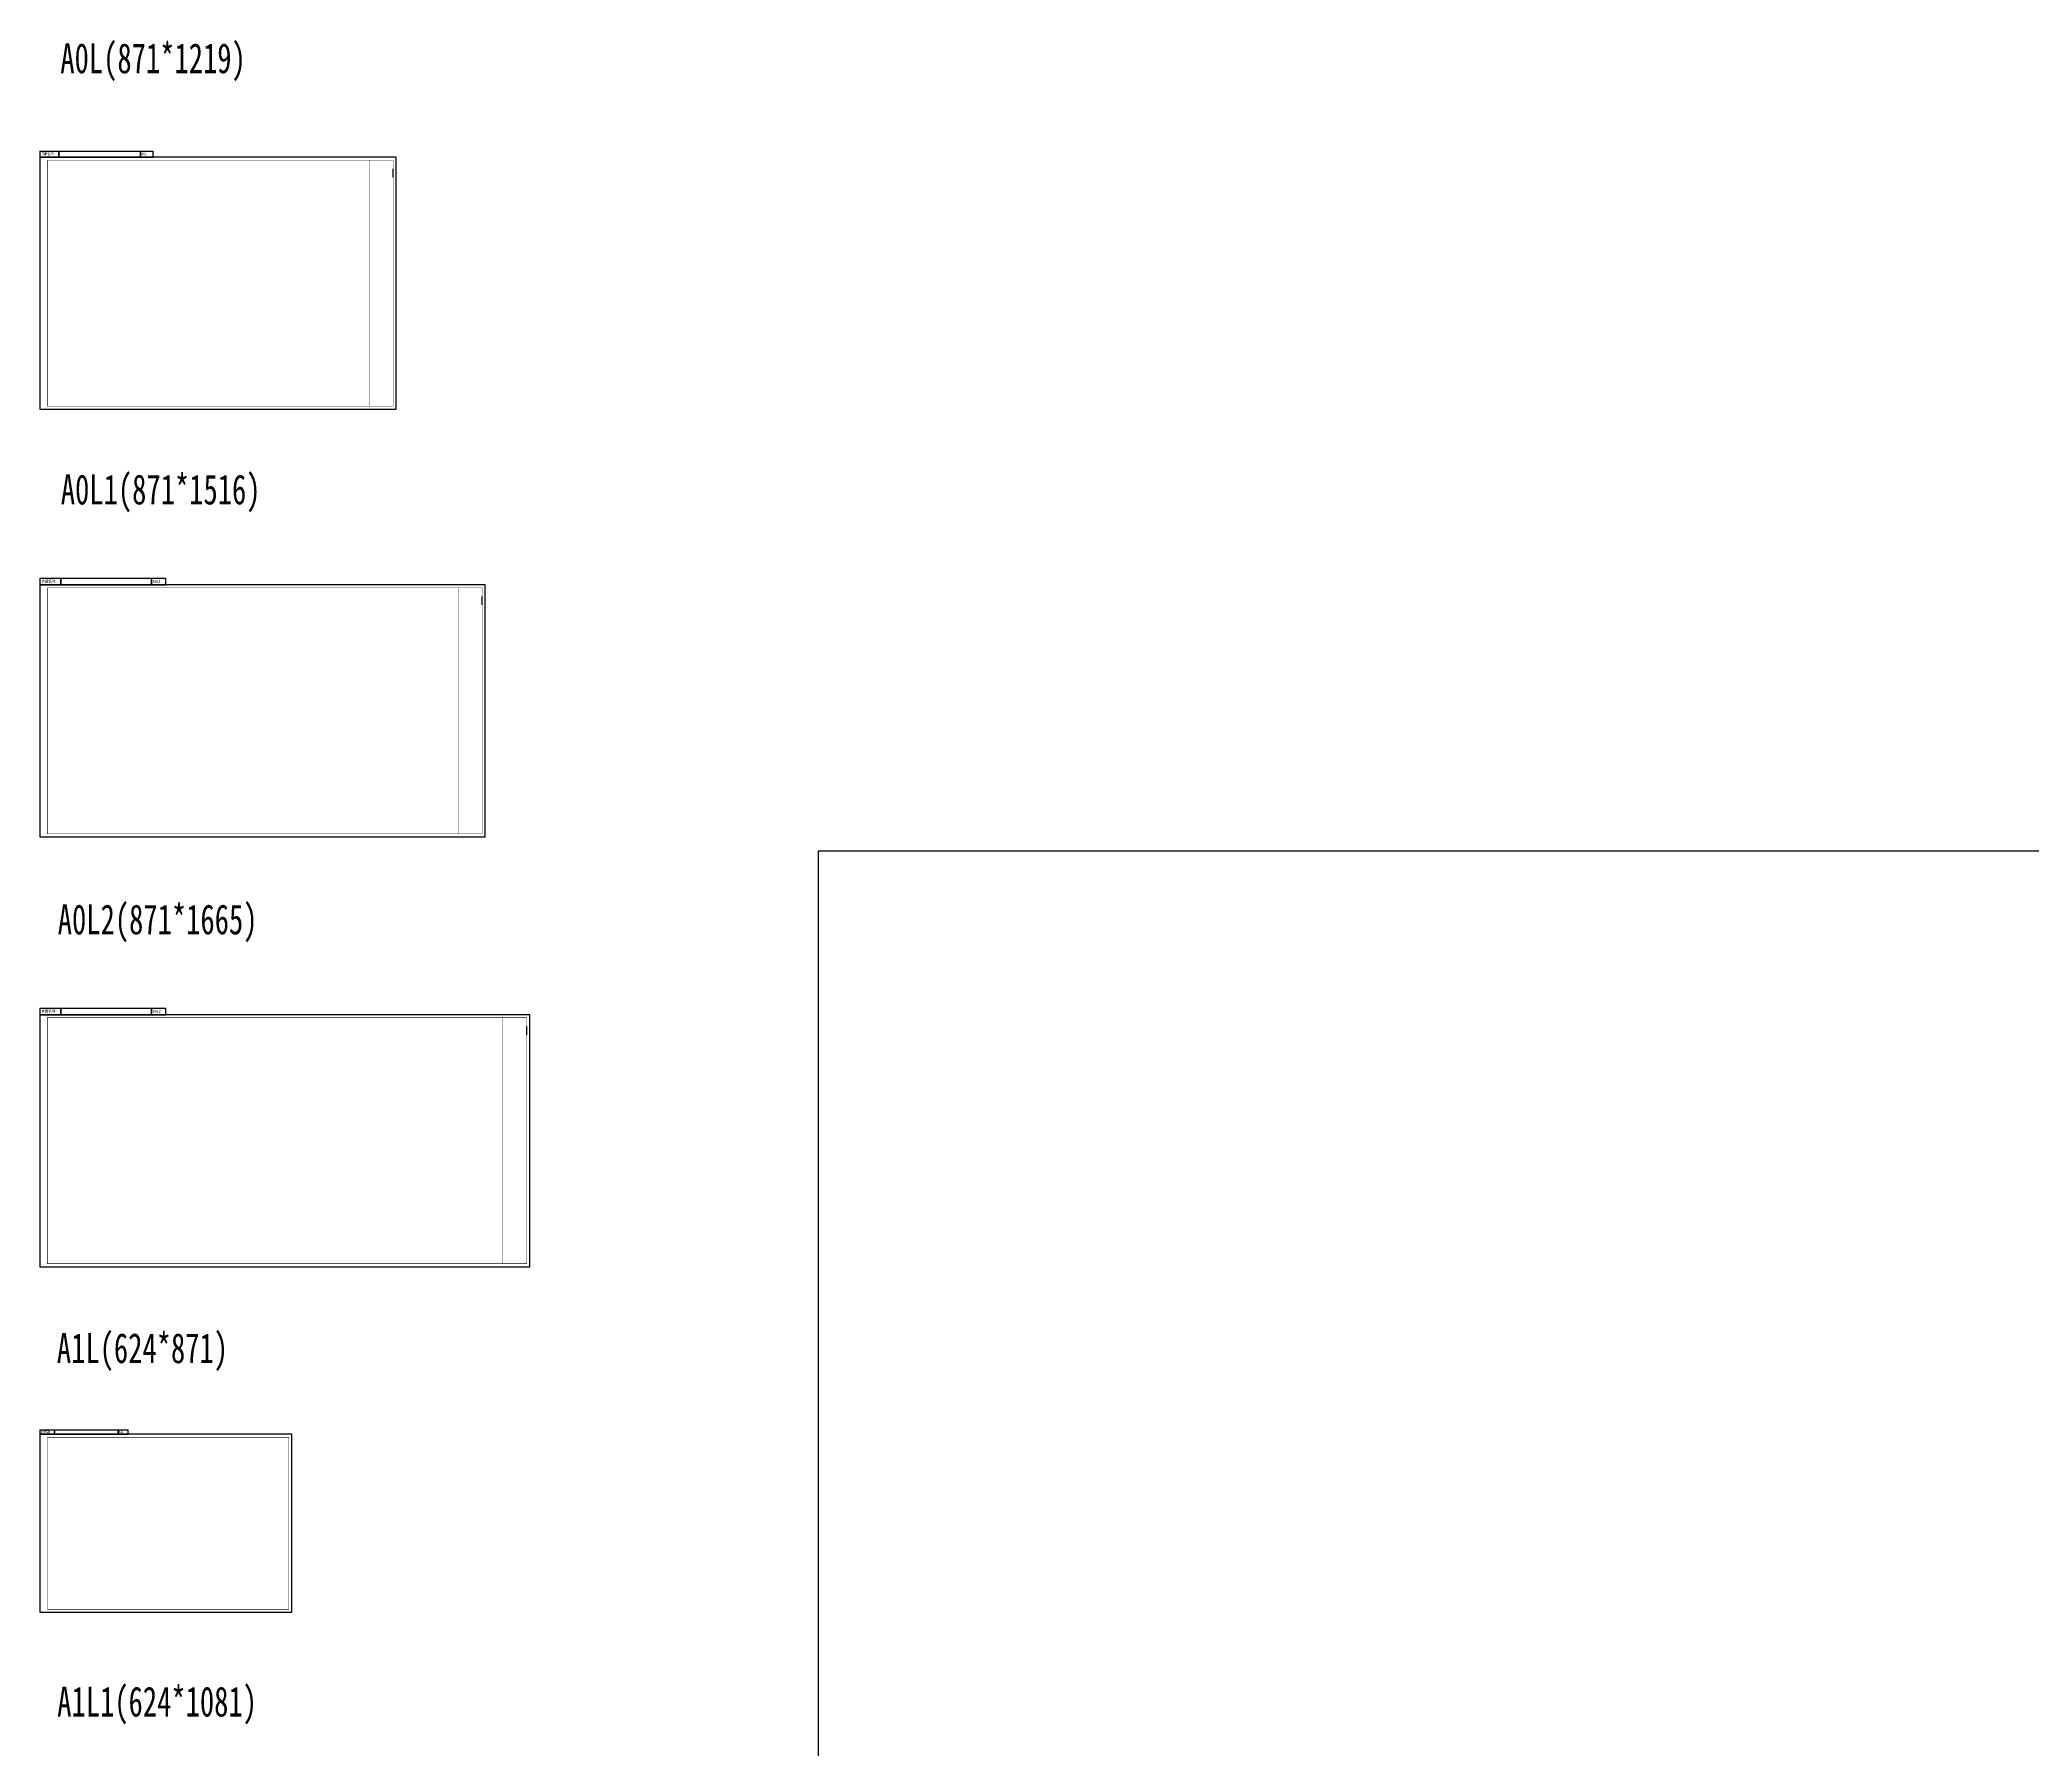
# Model space of a CAD drawing. Header units: millimetres. Extents: x -691095 to 2797013, y -349436 to 2050109.
# Drawn here: x -259790 to 405115, y 1400305 to 1970716 of the extents above; entities that cross this region are included whole.
import ezdxf

# ---------------------------------------------------------------- set-up
doc = ezdxf.new("R2010")
doc.units = ezdxf.units.MM
doc.header["$LTSCALE"] = 1000
doc.layers.add('C-XREF-SLCT', color=7, linetype='Continuous', plot=False)
doc.layers.add('FS5E533M_A09-停车位模块A$0$内框', color=8, linetype='Continuous', plot=False)
doc.styles.add('Acs', font='Stfangso_1.ttf', dxfattribs={"width": 0.7})
doc.styles.add('FS5E533M_A09-停车位模块A$0$TH-STYLE1', font='', dxfattribs={"width": 0.7})
doc.styles.add('FS5E533M_A09-停车位模块A$0$黑体', font='simhei.ttf')
doc.styles.get('FS5E533M_A09-停车位模块A$0$TH-STYLE1').set_extended_font_data('SimSun')

# ---------------------------------------------------------------- blocks, each defined once
blk = doc.blocks.new('AcsAcadShareArea')
blk.add_lwpolyline([(0, 0), (118900, 0), (118900, 85000), (0, 85000)], close=True)
at = {"style": 'Acs', "width": 0.8}
blk.add_attdef('唯一编号', (7537, 861), '', height=1000, dxfattribs=at)
blk = doc.blocks.new('FS5E533M_A09-停车位模块A$0$THAPE_A0L_inner')
at = {"layer": 'FS5E533M_A09-停车位模块A$0$内框'}
for p, q in [((0, 860.8), (0, 841)), ((0, 860.8), (378, 860.8)), ((0, 841), (63, 841)), ((36, 841), (0, 841)), ((108, 841), (36, 841)), ((63, 841), (63, 860.8)), ((63, 860.8), (63, 841)), ((63, 841), (335.4, 841)), ((252, 841), (108, 841)), ((378, 841), (252, 841)), ((335.4, 841), (335.4, 860.8)), ((335.4, 860.8), (335.4, 841)), ((335.4, 841), (378, 841)), ((378, 841), (378, 860.8)), ((1179, 774), (1179, 802))]:
    blk.add_line(p, q, dxfattribs=at)
blk.add_lwpolyline([(0, 0), (1189, 0), (1189, 841), (0, 841)], close=True, dxfattribs=at)
at = {"layer": 'FS5E533M_A09-停车位模块A$0$内框', "const_width": 1.4}
blk.add_lwpolyline([(25, 831), (25, 10), (1179, 10), (1179, 831)], close=True, dxfattribs=at)
at = {"layer": 'FS5E533M_A09-停车位模块A$0$内框', "const_width": 0.5}
blk.add_lwpolyline([(1099, 831), (1099, 10)], dxfattribs=at)
at = {"layer": 'FS5E533M_A09-停车位模块A$0$内框', "style": 'FS5E533M_A09-停车位模块A$0$黑体', "width": 0.8}
for s, p in [('内框名称：', (5.7, 847)), ('A0L', (339.3, 847))]:
    blk.add_text(s, height=9, dxfattribs=at).set_placement(p)
blk.add_attdef('内框名称', (66.2, 847), '', height=9, dxfattribs=at)
blk = doc.blocks.new('FS5E533M_A09-停车位模块A$0$THAPE_A0L1_inner')
at = {"layer": 'FS5E533M_A09-停车位模块A$0$内框'}
for p, q in [((0, 863), (0, 841)), ((0, 863), (420, 863)), ((0, 841), (70, 841)), ((40, 841), (0, 841)), ((120, 841), (40, 841)), ((70, 841), (70, 863)), ((70, 863), (70, 841)), ((70, 841), (372.7, 841)), ((280, 841), (120, 841)), ((420, 841), (280, 841)), ((372.7, 841), (372.6, 863)), ((372.6, 863), (372.7, 841)), ((372.7, 841), (420, 841)), ((420, 841), (420, 863)), ((1476, 774), (1476, 802))]:
    blk.add_line(p, q, dxfattribs=at)
blk.add_lwpolyline([(0, 0), (1486, 0), (1486, 841), (0, 841)], close=True, dxfattribs=at)
at = {"layer": 'FS5E533M_A09-停车位模块A$0$内框', "const_width": 1.4}
blk.add_lwpolyline([(25, 831), (25, 10), (1476, 10), (1476, 831)], close=True, dxfattribs=at)
at = {"layer": 'FS5E533M_A09-停车位模块A$0$内框', "const_width": 0.5}
blk.add_lwpolyline([(1396, 831), (1396, 10)], dxfattribs=at)
at = {"layer": 'FS5E533M_A09-停车位模块A$0$内框', "style": 'FS5E533M_A09-停车位模块A$0$黑体', "width": 0.8}
for s, p in [('内框名称：', (6.3, 847.6)), ('A0L1', (377, 847.6))]:
    blk.add_text(s, height=10, dxfattribs=at).set_placement(p)
blk.add_attdef('内框名称', (73.6, 847.6), '', height=10, dxfattribs=at)
blk = doc.blocks.new('FS5E533M_A09-停车位模块A$0$THAPE_A0L2_inner')
at = {"layer": 'FS5E533M_A09-停车位模块A$0$内框'}
for p, q in [((0, 863), (0, 841)), ((0, 863), (420, 863)), ((0, 841), (70, 841)), ((40, 841), (0, 841)), ((120, 841), (40, 841)), ((70, 841), (70, 863)), ((70, 863), (70, 841)), ((70, 841), (372.7, 841)), ((280, 841), (120, 841)), ((420, 841), (280, 841)), ((372.7, 841), (372.6, 863)), ((372.6, 863), (372.7, 841)), ((372.7, 841), (420, 841)), ((420, 841), (420, 863)), ((1625, 774), (1625, 802))]:
    blk.add_line(p, q, dxfattribs=at)
blk.add_lwpolyline([(0, 0), (1635, 0), (1635, 841), (0, 841)], close=True, dxfattribs=at)
at = {"layer": 'FS5E533M_A09-停车位模块A$0$内框', "const_width": 1.4}
blk.add_lwpolyline([(25, 831), (25, 10), (1625, 10), (1625, 831)], close=True, dxfattribs=at)
at = {"layer": 'FS5E533M_A09-停车位模块A$0$内框', "const_width": 0.5}
blk.add_lwpolyline([(1545, 831), (1545, 10)], dxfattribs=at)
at = {"layer": 'FS5E533M_A09-停车位模块A$0$内框', "style": 'FS5E533M_A09-停车位模块A$0$黑体', "width": 0.8}
for s, p in [('内框名称：', (6.3, 847.6)), ('A0L2', (377, 847.6))]:
    blk.add_text(s, height=10, dxfattribs=at).set_placement(p)
blk.add_attdef('内框名称', (73.6, 847.6), '', height=10, dxfattribs=at)
blk = doc.blocks.new('FS5E533M_A09-停车位模块A$0$THAPE_A1L_inner')
at = {"layer": 'FS5E533M_A09-停车位模块A$0$内框'}
for p, q in [((0, 609.4), (0, 594)), ((0, 609.4), (294, 609.4)), ((49, 594), (49, 609.4)), ((49, 609.4), (49, 594)), ((260.9, 594), (260.8, 609.4)), ((260.8, 609.4), (260.9, 594)), ((294, 594), (294, 609.4)), ((0, 594), (49, 594)), ((28, 594), (0, 594)), ((84, 594), (28, 594)), ((49, 594), (260.9, 594)), ((196, 594), (84, 594)), ((294, 594), (196, 594)), ((260.9, 594), (294, 594))]:
    blk.add_line(p, q, dxfattribs=at)
blk.add_lwpolyline([(0, 0), (841, 0), (841, 594), (0, 594)], close=True, dxfattribs=at)
at = {"layer": 'FS5E533M_A09-停车位模块A$0$内框', "const_width": 1.4}
blk.add_lwpolyline([(25, 584), (25, 10), (831, 10), (831, 584)], close=True, dxfattribs=at)
at = {"layer": 'FS5E533M_A09-停车位模块A$0$内框', "const_width": 0.5}
blk.add_lwpolyline([(751, 584), (751, 10)], dxfattribs=at)
at = {"layer": 'FS5E533M_A09-停车位模块A$0$内框', "style": 'FS5E533M_A09-停车位模块A$0$黑体', "width": 0.8}
for s, p in [('内框名称：', (4.4, 598.6)), ('A1L', (263.9, 598.6))]:
    blk.add_text(s, height=7, dxfattribs=at).set_placement(p)
blk.add_attdef('内框名称', (51.5, 598.6), '', height=7, dxfattribs=at)

msp = doc.modelspace()

# ---------------------------------------------------------------- block references
at = {"layer": 'C-XREF-SLCT', "xscale": 20, "yscale": 20, "zscale": 20}
msp.add_blockref('AcsAcadShareArea', (0, 0), dxfattribs=at)
at = {"layer": 'FS5E533M_A09-停车位模块A$0$内框', "xscale": 100, "yscale": 100, "zscale": 100}
for name, p in [('FS5E533M_A09-停车位模块A$0$THAPE_A0L_inner', (-259789.78137, 1847484.23264, 0)), ('FS5E533M_A09-停车位模块A$0$THAPE_A0L1_inner', (-259782.47399, 1704749.66538, 0)), ('FS5E533M_A09-停车位模块A$0$THAPE_A0L2_inner', (-259789.78141, 1561304.48157, 0)), ('FS5E533M_A09-停车位模块A$0$THAPE_A1L_inner', (-259766.02725, 1445964.10243, 0))]:
    msp.add_blockref(name, p, dxfattribs=at)

# ---------------------------------------------------------------- texts
at = {"layer": 'FS5E533M_A09-停车位模块A$0$内框', "char_height": 10000, "width": 30007.3099199, "attachment_point": 1, "style": 'FS5E533M_A09-停车位模块A$0$TH-STYLE1'}
for s, insert in [('A0L(871*1219)', (-252955.34754, 1969586.53872, 0)), ('A0L1(871*1516)', (-252797.7381, 1825684.81536, 0)), ('A0L2(871*1665)', (-253814.36452, 1682212.28656, 0)), ('A1L(624*871)', (-254122.96216, 1539135.50536, 0)), ('A1L1(624*1081)', (-253990.20135, 1421182.89288, 0))]:
    msp.add_mtext(s, dxfattribs=dict(at, insert=insert))

doc.saveas('drawing.dxf')
